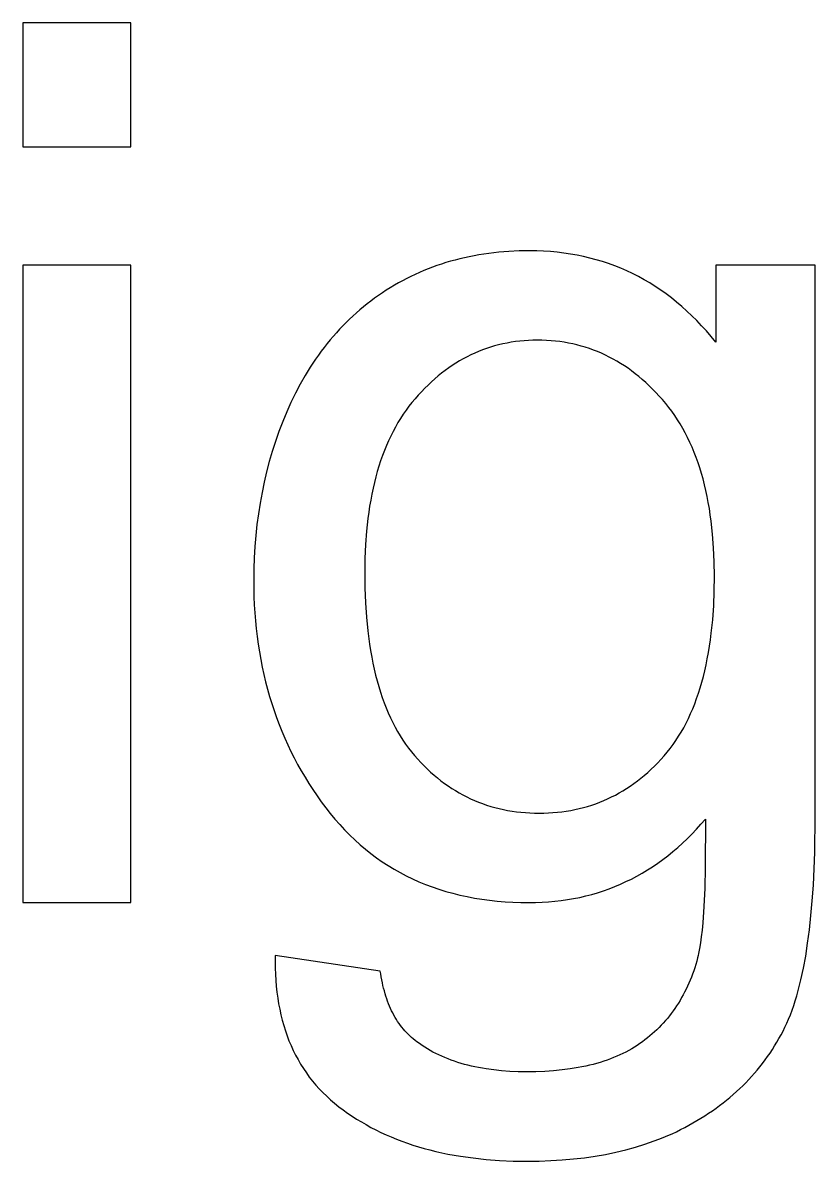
# Model space of a CAD drawing. Extents: x -87 to 75, y -128 to -16.
# Drawn here: x -75.33 to -68.12, y -128.35 to -118.01 of the extents above; entities that cross this region are included whole.
import ezdxf

# ---------------------------------------------------------------- set-up
doc = ezdxf.new("R2010")
doc.units = 0
doc.layers.add('MOSFET', color=7, linetype='CONTINUOUS')

msp = doc.modelspace()

# ---------------------------------------------------------------- linework, layer by layer
at = {"layer": 'MOSFET'}
for p, q in [((-74.346, -118.005), (-75.328, -118.005)), ((-75.328, -118.005), (-75.328, -119.134)), ((-74.346, -119.134), (-74.346, -118.005)), ((-75.328, -119.134), (-74.346, -119.134)), ((-71.092, -120.102), (-71.137, -120.108)), ((-71.001, -120.091), (-71.092, -120.102)), ((-70.909, -120.084), (-71.001, -120.091)), ((-70.815, -120.079), (-70.909, -120.084)), ((-70.72, -120.078), (-70.815, -120.079)), ((-70.656, -120.079), (-70.72, -120.078)), ((-70.593, -120.081), (-70.656, -120.079)), ((-70.531, -120.085), (-70.593, -120.081)), ((-70.469, -120.091), (-70.531, -120.085)), ((-70.408, -120.098), (-70.469, -120.091)), ((-70.348, -120.107), (-70.408, -120.098)), ((-71.522, -120.198), (-71.563, -120.212)), ((-71.481, -120.185), (-71.522, -120.198)), ((-71.439, -120.173), (-71.481, -120.185)), ((-71.397, -120.162), (-71.439, -120.173)), ((-71.355, -120.151), (-71.397, -120.162)), ((-71.312, -120.141), (-71.355, -120.151)), ((-71.269, -120.131), (-71.312, -120.141)), ((-71.225, -120.123), (-71.269, -120.131)), ((-71.181, -120.115), (-71.225, -120.123)), ((-71.137, -120.108), (-71.181, -120.115)), ((-70.289, -120.117), (-70.348, -120.107)), ((-70.23, -120.13), (-70.289, -120.117)), ((-70.172, -120.143), (-70.23, -120.13)), ((-70.114, -120.159), (-70.172, -120.143)), ((-70.058, -120.176), (-70.114, -120.159)), ((-70.002, -120.194), (-70.058, -120.176)), ((-69.946, -120.215), (-70.002, -120.194)), ((-74.346, -120.209), (-75.328, -120.209)), ((-75.328, -120.209), (-75.328, -126)), ((-74.346, -126), (-74.346, -120.209)), ((-71.8, -120.311), (-71.838, -120.33)), ((-71.761, -120.292), (-71.8, -120.311)), ((-71.722, -120.275), (-71.761, -120.292)), ((-71.683, -120.258), (-71.722, -120.275)), ((-71.643, -120.242), (-71.683, -120.258)), ((-71.603, -120.227), (-71.643, -120.242)), ((-71.563, -120.212), (-71.603, -120.227)), ((-69.892, -120.236), (-69.946, -120.215)), ((-69.838, -120.26), (-69.892, -120.236)), ((-69.785, -120.285), (-69.838, -120.26)), ((-69.732, -120.312), (-69.785, -120.285)), ((-68.124, -120.209), (-69.029, -120.209)), ((-69.029, -120.209), (-69.029, -120.907)), ((-68.124, -125.215), (-68.124, -120.209)), ((-71.987, -120.413), (-72.023, -120.436)), ((-71.95, -120.391), (-71.987, -120.413)), ((-71.913, -120.37), (-71.95, -120.391)), ((-71.876, -120.349), (-71.913, -120.37)), ((-71.838, -120.33), (-71.876, -120.349)), ((-69.68, -120.34), (-69.732, -120.312)), ((-69.629, -120.37), (-69.68, -120.34)), ((-69.579, -120.401), (-69.629, -120.37)), ((-69.529, -120.435), (-69.579, -120.401)), ((-72.129, -120.508), (-72.163, -120.534)), ((-72.094, -120.484), (-72.129, -120.508)), ((-72.059, -120.459), (-72.094, -120.484)), ((-72.023, -120.436), (-72.059, -120.459)), ((-69.48, -120.469), (-69.529, -120.435)), ((-69.432, -120.506), (-69.48, -120.469)), ((-69.384, -120.544), (-69.432, -120.506)), ((-72.263, -120.614), (-72.295, -120.642)), ((-72.23, -120.587), (-72.263, -120.614)), ((-72.197, -120.56), (-72.23, -120.587)), ((-72.163, -120.534), (-72.197, -120.56)), ((-69.338, -120.584), (-69.384, -120.544)), ((-69.291, -120.625), (-69.338, -120.584)), ((-72.358, -120.699), (-72.388, -120.729)), ((-72.327, -120.67), (-72.358, -120.699)), ((-72.295, -120.642), (-72.327, -120.67)), ((-69.246, -120.668), (-69.291, -120.625)), ((-69.201, -120.712), (-69.246, -120.668)), ((-69.157, -120.758), (-69.201, -120.712)), ((-72.477, -120.822), (-72.506, -120.855)), ((-72.448, -120.791), (-72.477, -120.822)), ((-72.419, -120.76), (-72.448, -120.791)), ((-72.388, -120.729), (-72.419, -120.76)), ((-69.114, -120.806), (-69.157, -120.758)), ((-69.071, -120.856), (-69.114, -120.806)), ((-72.561, -120.921), (-72.588, -120.955)), ((-72.534, -120.887), (-72.561, -120.921)), ((-72.506, -120.855), (-72.534, -120.887)), ((-70.964, -120.923), (-71.002, -120.932)), ((-70.926, -120.916), (-70.964, -120.923)), ((-70.887, -120.909), (-70.926, -120.916)), ((-70.849, -120.903), (-70.887, -120.909)), ((-70.809, -120.899), (-70.849, -120.903)), ((-70.77, -120.895), (-70.809, -120.899)), ((-70.73, -120.892), (-70.77, -120.895)), ((-70.69, -120.891), (-70.73, -120.892)), ((-70.649, -120.89), (-70.69, -120.891)), ((-70.608, -120.891), (-70.649, -120.89)), ((-70.567, -120.892), (-70.608, -120.891)), ((-70.526, -120.895), (-70.567, -120.892)), ((-70.486, -120.899), (-70.526, -120.895)), ((-70.446, -120.903), (-70.486, -120.899)), ((-70.406, -120.909), (-70.446, -120.903)), ((-70.367, -120.916), (-70.406, -120.909)), ((-70.328, -120.924), (-70.367, -120.916)), ((-70.29, -120.933), (-70.328, -120.924)), ((-69.029, -120.907), (-69.071, -120.856)), ((-72.64, -121.025), (-72.666, -121.061)), ((-72.614, -120.99), (-72.64, -121.025)), ((-72.588, -120.955), (-72.614, -120.99)), ((-71.254, -121.023), (-71.289, -121.04)), ((-71.219, -121.007), (-71.254, -121.023)), ((-71.184, -120.992), (-71.219, -121.007)), ((-71.148, -120.978), (-71.184, -120.992)), ((-71.112, -120.965), (-71.148, -120.978)), ((-71.076, -120.953), (-71.112, -120.965)), ((-71.039, -120.942), (-71.076, -120.953)), ((-71.002, -120.932), (-71.039, -120.942)), ((-70.252, -120.943), (-70.29, -120.933)), ((-70.214, -120.954), (-70.252, -120.943)), ((-70.177, -120.966), (-70.214, -120.954)), ((-70.14, -120.979), (-70.177, -120.966)), ((-70.104, -120.994), (-70.14, -120.979)), ((-70.068, -121.009), (-70.104, -120.994)), ((-70.032, -121.025), (-70.068, -121.009)), ((-69.997, -121.043), (-70.032, -121.025)), ((-72.715, -121.135), (-72.762, -121.211)), ((-72.69, -121.098), (-72.715, -121.135)), ((-72.666, -121.061), (-72.69, -121.098)), ((-71.423, -121.119), (-71.456, -121.142)), ((-71.39, -121.098), (-71.423, -121.119)), ((-71.357, -121.078), (-71.39, -121.098)), ((-71.323, -121.058), (-71.357, -121.078)), ((-71.289, -121.04), (-71.323, -121.058)), ((-69.962, -121.061), (-69.997, -121.043)), ((-69.927, -121.081), (-69.962, -121.061)), ((-69.893, -121.101), (-69.927, -121.081)), ((-69.859, -121.123), (-69.893, -121.101)), ((-69.826, -121.145), (-69.859, -121.123)), ((-72.762, -121.211), (-72.806, -121.29)), ((-71.583, -121.241), (-71.613, -121.269)), ((-71.552, -121.215), (-71.583, -121.241)), ((-71.52, -121.189), (-71.552, -121.215)), ((-71.488, -121.165), (-71.52, -121.189)), ((-71.456, -121.142), (-71.488, -121.165)), ((-69.793, -121.169), (-69.826, -121.145)), ((-69.76, -121.194), (-69.793, -121.169)), ((-69.728, -121.22), (-69.76, -121.194)), ((-69.696, -121.247), (-69.728, -121.22)), ((-72.806, -121.29), (-72.849, -121.372)), ((-71.674, -121.327), (-71.703, -121.358)), ((-71.644, -121.297), (-71.674, -121.327)), ((-71.613, -121.269), (-71.644, -121.297)), ((-69.664, -121.275), (-69.696, -121.247)), ((-69.633, -121.304), (-69.664, -121.275)), ((-69.602, -121.334), (-69.633, -121.304)), ((-69.572, -121.365), (-69.602, -121.334)), ((-72.849, -121.372), (-72.89, -121.456)), ((-71.761, -121.422), (-71.79, -121.456)), ((-71.733, -121.389), (-71.761, -121.422)), ((-71.703, -121.358), (-71.733, -121.389)), ((-69.542, -121.397), (-69.572, -121.365)), ((-69.512, -121.43), (-69.542, -121.397)), ((-69.483, -121.464), (-69.512, -121.43)), ((-72.928, -121.542), (-72.965, -121.63)), ((-72.89, -121.456), (-72.928, -121.542)), ((-71.843, -121.526), (-71.869, -121.563)), ((-71.817, -121.49), (-71.843, -121.526)), ((-71.79, -121.456), (-71.817, -121.49)), ((-69.455, -121.5), (-69.483, -121.464)), ((-69.428, -121.536), (-69.455, -121.5)), ((-69.401, -121.573), (-69.428, -121.536)), ((-72.965, -121.63), (-72.999, -121.719)), ((-71.917, -121.639), (-71.94, -121.679)), ((-71.893, -121.601), (-71.917, -121.639)), ((-71.869, -121.563), (-71.893, -121.601)), ((-69.376, -121.612), (-69.401, -121.573)), ((-69.352, -121.651), (-69.376, -121.612)), ((-69.328, -121.691), (-69.352, -121.651)), ((-72.999, -121.719), (-73.03, -121.809)), ((-71.962, -121.72), (-71.983, -121.762)), ((-71.94, -121.679), (-71.962, -121.72)), ((-69.306, -121.733), (-69.328, -121.691)), ((-69.284, -121.775), (-69.306, -121.733)), ((-73.03, -121.809), (-73.06, -121.9)), ((-72.022, -121.848), (-72.041, -121.893)), ((-72.003, -121.805), (-72.022, -121.848)), ((-71.983, -121.762), (-72.003, -121.805)), ((-69.263, -121.819), (-69.284, -121.775)), ((-69.243, -121.863), (-69.263, -121.819)), ((-69.224, -121.909), (-69.243, -121.863)), ((-73.06, -121.9), (-73.087, -121.992)), ((-72.058, -121.939), (-72.075, -121.986)), ((-72.041, -121.893), (-72.058, -121.939)), ((-69.207, -121.955), (-69.224, -121.909)), ((-69.189, -122.003), (-69.207, -121.955)), ((-73.087, -121.992), (-73.111, -122.086)), ((-72.09, -122.034), (-72.105, -122.082)), ((-72.075, -121.986), (-72.09, -122.034)), ((-69.173, -122.051), (-69.189, -122.003)), ((-69.158, -122.101), (-69.173, -122.051)), ((-73.111, -122.086), (-73.133, -122.18)), ((-72.119, -122.132), (-72.132, -122.183)), ((-72.105, -122.082), (-72.119, -122.132)), ((-69.144, -122.151), (-69.158, -122.101)), ((-69.131, -122.203), (-69.144, -122.151)), ((-73.153, -122.275), (-73.171, -122.371)), ((-73.133, -122.18), (-73.153, -122.275)), ((-72.144, -122.235), (-72.155, -122.288)), ((-72.132, -122.183), (-72.144, -122.235)), ((-69.118, -122.256), (-69.131, -122.203)), ((-69.107, -122.309), (-69.118, -122.256)), ((-73.171, -122.371), (-73.186, -122.468)), ((-72.165, -122.342), (-72.175, -122.397)), ((-72.155, -122.288), (-72.165, -122.342)), ((-69.096, -122.364), (-69.107, -122.309)), ((-69.086, -122.42), (-69.096, -122.364)), ((-73.186, -122.468), (-73.199, -122.566)), ((-72.183, -122.452), (-72.191, -122.509)), ((-72.175, -122.397), (-72.183, -122.452)), ((-69.078, -122.477), (-69.086, -122.42)), ((-69.07, -122.534), (-69.078, -122.477)), ((-73.199, -122.566), (-73.21, -122.665)), ((-72.191, -122.509), (-72.203, -122.626)), ((-69.057, -122.653), (-69.07, -122.534)), ((-73.21, -122.665), (-73.218, -122.765)), ((-72.203, -122.626), (-72.212, -122.747)), ((-69.048, -122.776), (-69.057, -122.653)), ((-73.218, -122.765), (-73.224, -122.866)), ((-72.212, -122.747), (-72.218, -122.872)), ((-69.042, -122.903), (-69.048, -122.776)), ((-73.224, -122.866), (-73.227, -122.968)), ((-72.218, -122.872), (-72.219, -123.001)), ((-73.227, -122.968), (-73.228, -123.072)), ((-72.219, -123.001), (-72.218, -123.141)), ((-69.04, -123.033), (-69.042, -122.903)), ((-73.228, -123.072), (-73.226, -123.221)), ((-69.042, -123.17), (-69.04, -123.033)), ((-72.218, -123.141), (-72.212, -123.276)), ((-69.047, -123.302), (-69.042, -123.17)), ((-73.226, -123.221), (-73.223, -123.295)), ((-73.223, -123.295), (-73.218, -123.368)), ((-72.212, -123.276), (-72.204, -123.406)), ((-69.056, -123.43), (-69.047, -123.302)), ((-73.218, -123.368), (-73.212, -123.44)), ((-72.204, -123.406), (-72.191, -123.532)), ((-73.212, -123.44), (-73.205, -123.511)), ((-73.205, -123.511), (-73.197, -123.582)), ((-69.069, -123.553), (-69.056, -123.43)), ((-73.197, -123.582), (-73.187, -123.653)), ((-72.191, -123.532), (-72.175, -123.653)), ((-69.085, -123.671), (-69.076, -123.612)), ((-69.076, -123.612), (-69.069, -123.553)), ((-73.187, -123.653), (-73.177, -123.722)), ((-73.177, -123.722), (-73.164, -123.791)), ((-72.175, -123.653), (-72.166, -123.711)), ((-72.166, -123.711), (-72.156, -123.769)), ((-69.094, -123.728), (-69.085, -123.671)), ((-73.164, -123.791), (-73.151, -123.86)), ((-72.156, -123.769), (-72.145, -123.825)), ((-72.145, -123.825), (-72.133, -123.88)), ((-69.116, -123.84), (-69.105, -123.785)), ((-69.105, -123.785), (-69.094, -123.728)), ((-73.151, -123.86), (-73.136, -123.927)), ((-73.136, -123.927), (-73.12, -123.994)), ((-72.133, -123.88), (-72.12, -123.934)), ((-69.141, -123.946), (-69.128, -123.894)), ((-69.128, -123.894), (-69.116, -123.84)), ((-73.12, -123.994), (-73.103, -124.06)), ((-72.12, -123.934), (-72.106, -123.986)), ((-72.106, -123.986), (-72.092, -124.038)), ((-69.169, -124.048), (-69.155, -123.998)), ((-69.155, -123.998), (-69.141, -123.946)), ((-73.103, -124.06), (-73.085, -124.126)), ((-73.085, -124.126), (-73.065, -124.191)), ((-72.092, -124.038), (-72.076, -124.088)), ((-72.076, -124.088), (-72.06, -124.137)), ((-72.06, -124.137), (-72.043, -124.185)), ((-69.202, -124.146), (-69.185, -124.098)), ((-69.185, -124.098), (-69.169, -124.048)), ((-73.065, -124.191), (-73.044, -124.255)), ((-72.043, -124.185), (-72.025, -124.231)), ((-72.025, -124.231), (-72.006, -124.277)), ((-69.257, -124.283), (-69.237, -124.239)), ((-69.237, -124.239), (-69.219, -124.193)), ((-69.219, -124.193), (-69.202, -124.146)), ((-73.044, -124.255), (-73.021, -124.319)), ((-73.021, -124.319), (-72.998, -124.382)), ((-72.006, -124.277), (-71.986, -124.321)), ((-71.986, -124.321), (-71.965, -124.364)), ((-69.298, -124.369), (-69.277, -124.327)), ((-69.277, -124.327), (-69.257, -124.283)), ((-72.998, -124.382), (-72.973, -124.444)), ((-72.973, -124.444), (-72.947, -124.505)), ((-71.965, -124.364), (-71.943, -124.405)), ((-71.943, -124.405), (-71.921, -124.446)), ((-71.921, -124.446), (-71.897, -124.485)), ((-69.343, -124.451), (-69.32, -124.411)), ((-69.32, -124.411), (-69.298, -124.369)), ((-72.947, -124.505), (-72.919, -124.566)), ((-71.897, -124.485), (-71.873, -124.523)), ((-71.873, -124.523), (-71.848, -124.56)), ((-69.416, -124.564), (-69.391, -124.527)), ((-69.391, -124.527), (-69.366, -124.489)), ((-69.366, -124.489), (-69.343, -124.451)), ((-72.919, -124.566), (-72.89, -124.627)), ((-72.89, -124.627), (-72.86, -124.686)), ((-71.848, -124.56), (-71.822, -124.596)), ((-71.822, -124.596), (-71.795, -124.631)), ((-71.795, -124.631), (-71.767, -124.664)), ((-69.498, -124.667), (-69.47, -124.634)), ((-69.47, -124.634), (-69.443, -124.599)), ((-69.443, -124.599), (-69.416, -124.564)), ((-72.86, -124.686), (-72.829, -124.745)), ((-72.829, -124.745), (-72.796, -124.803)), ((-71.767, -124.664), (-71.738, -124.696)), ((-71.738, -124.696), (-71.709, -124.727)), ((-71.709, -124.727), (-71.68, -124.757)), ((-71.68, -124.757), (-71.65, -124.787)), ((-69.616, -124.789), (-69.586, -124.76)), ((-69.586, -124.76), (-69.556, -124.73)), ((-69.556, -124.73), (-69.527, -124.699)), ((-69.527, -124.699), (-69.498, -124.667)), ((-72.796, -124.803), (-72.762, -124.861)), ((-72.762, -124.861), (-72.727, -124.918)), ((-71.65, -124.787), (-71.62, -124.815)), ((-71.62, -124.815), (-71.589, -124.842)), ((-71.589, -124.842), (-71.558, -124.868)), ((-69.709, -124.87), (-69.678, -124.844)), ((-69.678, -124.844), (-69.647, -124.817)), ((-69.647, -124.817), (-69.616, -124.789)), ((-72.727, -124.918), (-72.691, -124.974)), ((-71.558, -124.868), (-71.526, -124.893)), ((-71.526, -124.893), (-71.494, -124.917)), ((-71.494, -124.917), (-71.462, -124.94)), ((-71.462, -124.94), (-71.429, -124.962)), ((-71.429, -124.962), (-71.395, -124.983)), ((-69.873, -124.984), (-69.839, -124.963)), ((-69.839, -124.963), (-69.806, -124.941)), ((-69.806, -124.941), (-69.773, -124.918)), ((-69.773, -124.918), (-69.741, -124.895)), ((-69.741, -124.895), (-69.709, -124.87)), ((-72.691, -124.974), (-72.653, -125.029)), ((-72.653, -125.029), (-72.614, -125.084)), ((-71.395, -124.983), (-71.361, -125.003)), ((-71.361, -125.003), (-71.327, -125.022)), ((-71.327, -125.022), (-71.292, -125.04)), ((-71.292, -125.04), (-71.257, -125.057)), ((-71.257, -125.057), (-71.221, -125.072)), ((-70.047, -125.073), (-70.011, -125.057)), ((-70.011, -125.057), (-69.976, -125.04)), ((-69.976, -125.04), (-69.941, -125.023)), ((-69.941, -125.023), (-69.906, -125.004)), ((-69.906, -125.004), (-69.873, -124.984)), ((-72.614, -125.084), (-72.574, -125.138)), ((-72.574, -125.138), (-72.533, -125.191)), ((-71.221, -125.072), (-71.185, -125.087)), ((-71.185, -125.087), (-71.149, -125.101)), ((-71.149, -125.101), (-71.112, -125.114)), ((-71.112, -125.114), (-71.074, -125.126)), ((-71.074, -125.126), (-71.036, -125.136)), ((-71.036, -125.136), (-70.998, -125.146)), ((-70.998, -125.146), (-70.959, -125.155)), ((-70.959, -125.155), (-70.92, -125.162)), ((-70.92, -125.162), (-70.88, -125.169)), ((-70.88, -125.169), (-70.84, -125.175)), ((-70.427, -125.175), (-70.387, -125.169)), ((-70.387, -125.169), (-70.347, -125.163)), ((-70.347, -125.163), (-70.308, -125.155)), ((-70.308, -125.155), (-70.269, -125.146)), ((-70.269, -125.146), (-70.231, -125.137)), ((-70.231, -125.137), (-70.193, -125.126)), ((-70.193, -125.126), (-70.156, -125.114)), ((-70.156, -125.114), (-70.119, -125.102)), ((-70.119, -125.102), (-70.083, -125.088)), ((-70.083, -125.088), (-70.047, -125.073)), ((-72.533, -125.191), (-72.49, -125.243)), ((-72.49, -125.243), (-72.447, -125.292)), ((-70.84, -125.175), (-70.799, -125.179)), ((-70.799, -125.179), (-70.758, -125.183)), ((-70.758, -125.183), (-70.717, -125.185)), ((-70.717, -125.185), (-70.675, -125.187)), ((-70.675, -125.187), (-70.633, -125.187)), ((-70.633, -125.187), (-70.591, -125.187)), ((-70.591, -125.187), (-70.549, -125.185)), ((-70.549, -125.185), (-70.508, -125.183)), ((-70.508, -125.183), (-70.467, -125.179)), ((-70.467, -125.179), (-70.427, -125.175)), ((-69.163, -125.289), (-69.122, -125.242)), ((-69.122, -125.242), (-69.124, -125.681)), ((-68.128, -125.541), (-68.124, -125.215)), ((-72.447, -125.292), (-72.402, -125.34)), ((-72.402, -125.34), (-72.356, -125.387)), ((-69.288, -125.42), (-69.245, -125.377)), ((-69.245, -125.377), (-69.204, -125.334)), ((-69.204, -125.334), (-69.163, -125.289)), ((-72.356, -125.387), (-72.31, -125.431)), ((-72.31, -125.431), (-72.262, -125.474)), ((-72.262, -125.474), (-72.213, -125.515)), ((-69.374, -125.5), (-69.331, -125.46)), ((-69.331, -125.46), (-69.288, -125.42)), ((-72.213, -125.515), (-72.163, -125.555)), ((-72.163, -125.555), (-72.112, -125.593)), ((-69.509, -125.608), (-69.464, -125.574)), ((-69.464, -125.574), (-69.419, -125.537)), ((-69.419, -125.537), (-69.374, -125.5)), ((-68.141, -125.842), (-68.128, -125.541)), ((-72.112, -125.593), (-72.06, -125.629)), ((-72.06, -125.629), (-72.007, -125.663)), ((-72.007, -125.663), (-71.953, -125.696)), ((-69.649, -125.704), (-69.602, -125.674)), ((-69.602, -125.674), (-69.555, -125.642)), ((-69.555, -125.642), (-69.509, -125.608)), ((-69.124, -125.681), (-69.129, -125.869)), ((-71.953, -125.696), (-71.898, -125.727)), ((-71.898, -125.727), (-71.842, -125.757)), ((-71.842, -125.757), (-71.785, -125.785)), ((-71.785, -125.785), (-71.726, -125.811)), ((-69.845, -125.81), (-69.795, -125.786)), ((-69.795, -125.786), (-69.746, -125.76)), ((-69.746, -125.76), (-69.697, -125.733)), ((-69.697, -125.733), (-69.649, -125.704)), ((-71.726, -125.811), (-71.667, -125.835)), ((-71.667, -125.835), (-71.607, -125.858)), ((-71.607, -125.858), (-71.545, -125.879)), ((-71.545, -125.879), (-71.483, -125.898)), ((-70.103, -125.91), (-70.05, -125.893)), ((-70.05, -125.893), (-69.998, -125.875)), ((-69.998, -125.875), (-69.946, -125.855)), ((-69.946, -125.855), (-69.895, -125.833)), ((-69.895, -125.833), (-69.845, -125.81)), ((-69.129, -125.869), (-69.137, -126.037)), ((-68.151, -125.983), (-68.141, -125.842)), ((-75.328, -126), (-74.346, -126)), ((-71.483, -125.898), (-71.419, -125.916)), ((-71.419, -125.916), (-71.354, -125.932)), ((-71.354, -125.932), (-71.289, -125.946)), ((-71.289, -125.946), (-71.222, -125.959)), ((-71.222, -125.959), (-71.154, -125.97)), ((-71.154, -125.97), (-71.085, -125.979)), ((-71.085, -125.979), (-71.015, -125.987)), ((-71.015, -125.987), (-70.944, -125.992)), ((-70.944, -125.992), (-70.872, -125.997)), ((-70.872, -125.997), (-70.799, -125.999)), ((-70.799, -125.999), (-70.725, -126)), ((-70.725, -126), (-70.666, -125.999)), ((-70.666, -125.999), (-70.607, -125.997)), ((-70.607, -125.997), (-70.548, -125.993)), ((-70.548, -125.993), (-70.49, -125.988)), ((-70.49, -125.988), (-70.433, -125.981)), ((-70.433, -125.981), (-70.376, -125.973)), ((-70.376, -125.973), (-70.321, -125.964)), ((-70.321, -125.964), (-70.265, -125.953)), ((-70.265, -125.953), (-70.21, -125.94)), ((-70.21, -125.94), (-70.156, -125.926)), ((-70.156, -125.926), (-70.103, -125.91)), ((-68.163, -126.118), (-68.151, -125.983)), ((-69.137, -126.037), (-69.147, -126.184)), ((-69.147, -126.184), (-69.153, -126.25)), ((-68.177, -126.247), (-68.163, -126.118)), ((-69.16, -126.31), (-69.167, -126.366)), ((-69.153, -126.25), (-69.16, -126.31)), ((-68.193, -126.37), (-68.177, -126.247)), ((-69.167, -126.366), (-69.175, -126.416)), ((-68.211, -126.487), (-68.193, -126.37)), ((-73.032, -126.48), (-73.033, -126.538)), ((-72.078, -126.622), (-73.032, -126.48)), ((-69.193, -126.502), (-69.201, -126.532)), ((-69.188, -126.482), (-69.193, -126.502)), ((-69.184, -126.462), (-69.188, -126.482)), ((-69.175, -126.416), (-69.184, -126.462)), ((-68.232, -126.597), (-68.211, -126.487)), ((-73.033, -126.538), (-73.032, -126.595)), ((-73.032, -126.595), (-73.03, -126.652)), ((-72.074, -126.649), (-72.078, -126.622)), ((-69.229, -126.621), (-69.24, -126.65)), ((-69.22, -126.592), (-69.229, -126.621)), ((-69.21, -126.562), (-69.22, -126.592)), ((-69.201, -126.532), (-69.21, -126.562)), ((-68.254, -126.702), (-68.232, -126.597)), ((-73.03, -126.652), (-73.027, -126.707)), ((-73.027, -126.707), (-73.023, -126.761)), ((-72.069, -126.676), (-72.074, -126.649)), ((-72.065, -126.702), (-72.069, -126.676)), ((-72.059, -126.728), (-72.065, -126.702)), ((-69.262, -126.706), (-69.273, -126.733)), ((-69.25, -126.678), (-69.262, -126.706)), ((-69.24, -126.65), (-69.25, -126.678)), ((-68.266, -126.752), (-68.254, -126.702)), ((-73.023, -126.761), (-73.017, -126.815)), ((-73.017, -126.815), (-73.01, -126.868)), ((-72.054, -126.754), (-72.059, -126.728)), ((-72.048, -126.779), (-72.054, -126.754)), ((-72.041, -126.803), (-72.048, -126.779)), ((-72.034, -126.828), (-72.041, -126.803)), ((-72.027, -126.851), (-72.034, -126.828)), ((-69.311, -126.813), (-69.325, -126.839)), ((-69.298, -126.787), (-69.311, -126.813)), ((-69.286, -126.761), (-69.298, -126.787)), ((-69.273, -126.733), (-69.286, -126.761)), ((-68.292, -126.847), (-68.279, -126.8)), ((-68.279, -126.8), (-68.266, -126.752)), ((-73.01, -126.868), (-73.002, -126.919)), ((-73.002, -126.919), (-72.992, -126.97)), ((-72.019, -126.874), (-72.027, -126.851)), ((-72.011, -126.897), (-72.019, -126.874)), ((-72.003, -126.919), (-72.011, -126.897)), ((-71.994, -126.941), (-72.003, -126.919)), ((-69.368, -126.914), (-69.384, -126.938)), ((-69.353, -126.889), (-69.368, -126.914)), ((-69.339, -126.864), (-69.353, -126.889)), ((-69.325, -126.839), (-69.339, -126.864)), ((-68.32, -126.936), (-68.306, -126.892)), ((-68.306, -126.892), (-68.292, -126.847)), ((-72.992, -126.97), (-72.981, -127.02)), ((-72.981, -127.02), (-72.969, -127.069)), ((-71.985, -126.962), (-71.994, -126.941)), ((-71.975, -126.983), (-71.985, -126.962)), ((-71.965, -127.003), (-71.975, -126.983)), ((-71.954, -127.023), (-71.965, -127.003)), ((-71.943, -127.043), (-71.954, -127.023)), ((-69.45, -127.03), (-69.468, -127.052)), ((-69.433, -127.008), (-69.45, -127.03)), ((-69.416, -126.985), (-69.433, -127.008)), ((-69.4, -126.962), (-69.416, -126.985)), ((-69.384, -126.938), (-69.4, -126.962)), ((-68.366, -127.058), (-68.35, -127.019)), ((-68.35, -127.019), (-68.335, -126.978)), ((-68.335, -126.978), (-68.32, -126.936)), ((-72.969, -127.069), (-72.956, -127.117)), ((-72.956, -127.117), (-72.941, -127.164)), ((-71.931, -127.062), (-71.943, -127.043)), ((-71.92, -127.08), (-71.931, -127.062)), ((-71.907, -127.098), (-71.92, -127.08)), ((-71.895, -127.116), (-71.907, -127.098)), ((-71.882, -127.133), (-71.895, -127.116)), ((-71.868, -127.149), (-71.882, -127.133)), ((-69.544, -127.135), (-69.564, -127.155)), ((-69.524, -127.115), (-69.544, -127.135)), ((-69.505, -127.095), (-69.524, -127.115)), ((-69.486, -127.073), (-69.505, -127.095)), ((-69.468, -127.052), (-69.486, -127.073)), ((-68.417, -127.167), (-68.399, -127.132)), ((-68.399, -127.132), (-68.383, -127.096)), ((-68.383, -127.096), (-68.366, -127.058)), ((-72.941, -127.164), (-72.925, -127.21)), ((-72.925, -127.21), (-72.908, -127.256)), ((-71.854, -127.165), (-71.868, -127.149)), ((-71.84, -127.181), (-71.854, -127.165)), ((-71.825, -127.196), (-71.84, -127.181)), ((-71.81, -127.211), (-71.825, -127.196)), ((-71.794, -127.225), (-71.81, -127.211)), ((-71.778, -127.239), (-71.794, -127.225)), ((-71.762, -127.252), (-71.778, -127.239)), ((-69.649, -127.23), (-69.672, -127.248)), ((-69.627, -127.212), (-69.649, -127.23)), ((-69.606, -127.194), (-69.627, -127.212)), ((-69.585, -127.175), (-69.606, -127.194)), ((-69.564, -127.155), (-69.585, -127.175)), ((-68.473, -127.269), (-68.454, -127.235)), ((-68.454, -127.235), (-68.435, -127.201)), ((-68.435, -127.201), (-68.417, -127.167)), ((-72.908, -127.256), (-72.889, -127.3)), ((-72.889, -127.3), (-72.869, -127.343)), ((-72.869, -127.343), (-72.848, -127.386)), ((-71.745, -127.265), (-71.762, -127.252)), ((-71.722, -127.282), (-71.745, -127.265)), ((-71.698, -127.298), (-71.722, -127.282)), ((-71.674, -127.314), (-71.698, -127.298)), ((-71.65, -127.329), (-71.674, -127.314)), ((-71.624, -127.344), (-71.65, -127.329)), ((-71.599, -127.358), (-71.624, -127.344)), ((-69.818, -127.344), (-69.845, -127.358)), ((-69.792, -127.329), (-69.818, -127.344)), ((-69.767, -127.314), (-69.792, -127.329)), ((-69.742, -127.298), (-69.767, -127.314)), ((-69.718, -127.282), (-69.742, -127.298)), ((-69.695, -127.265), (-69.718, -127.282)), ((-69.672, -127.248), (-69.695, -127.265)), ((-68.535, -127.367), (-68.514, -127.335)), ((-68.514, -127.335), (-68.493, -127.302)), ((-68.493, -127.302), (-68.473, -127.269)), ((-72.848, -127.386), (-72.825, -127.427)), ((-72.825, -127.427), (-72.802, -127.468)), ((-71.572, -127.371), (-71.599, -127.358)), ((-71.546, -127.384), (-71.572, -127.371)), ((-71.518, -127.397), (-71.546, -127.384)), ((-71.491, -127.409), (-71.518, -127.397)), ((-71.462, -127.42), (-71.491, -127.409)), ((-71.433, -127.431), (-71.462, -127.42)), ((-71.404, -127.442), (-71.433, -127.431)), ((-71.374, -127.452), (-71.404, -127.442)), ((-70.047, -127.442), (-70.079, -127.452)), ((-70.016, -127.431), (-70.047, -127.442)), ((-69.986, -127.42), (-70.016, -127.431)), ((-69.957, -127.409), (-69.986, -127.42)), ((-69.928, -127.397), (-69.957, -127.409)), ((-69.899, -127.384), (-69.928, -127.397)), ((-69.872, -127.371), (-69.899, -127.384)), ((-69.845, -127.358), (-69.872, -127.371)), ((-68.603, -127.461), (-68.58, -127.43)), ((-68.58, -127.43), (-68.557, -127.399)), ((-68.557, -127.399), (-68.535, -127.367)), ((-72.802, -127.468), (-72.776, -127.508)), ((-72.776, -127.508), (-72.75, -127.547)), ((-72.75, -127.547), (-72.723, -127.585)), ((-71.344, -127.461), (-71.374, -127.452)), ((-71.313, -127.47), (-71.344, -127.461)), ((-71.281, -127.478), (-71.313, -127.47)), ((-71.249, -127.486), (-71.281, -127.478)), ((-71.217, -127.493), (-71.249, -127.486)), ((-71.184, -127.499), (-71.217, -127.493)), ((-71.15, -127.506), (-71.184, -127.499)), ((-71.116, -127.511), (-71.15, -127.506)), ((-71.047, -127.521), (-71.116, -127.511)), ((-70.975, -127.528), (-71.047, -127.521)), ((-70.901, -127.534), (-70.975, -127.528)), ((-70.825, -127.537), (-70.901, -127.534)), ((-70.747, -127.538), (-70.825, -127.537)), ((-70.663, -127.537), (-70.747, -127.538)), ((-70.582, -127.534), (-70.663, -127.537)), ((-70.502, -127.528), (-70.582, -127.534)), ((-70.426, -127.521), (-70.502, -127.528)), ((-70.351, -127.511), (-70.426, -127.521)), ((-70.28, -127.499), (-70.351, -127.511)), ((-70.245, -127.493), (-70.28, -127.499)), ((-70.21, -127.486), (-70.245, -127.493)), ((-70.176, -127.478), (-70.21, -127.486)), ((-70.143, -127.47), (-70.176, -127.478)), ((-70.111, -127.461), (-70.143, -127.47)), ((-70.079, -127.452), (-70.111, -127.461)), ((-68.702, -127.58), (-68.676, -127.551)), ((-68.676, -127.551), (-68.651, -127.522)), ((-68.651, -127.522), (-68.627, -127.492)), ((-68.627, -127.492), (-68.603, -127.461)), ((-72.723, -127.585), (-72.694, -127.622)), ((-72.694, -127.622), (-72.663, -127.658)), ((-68.783, -127.664), (-68.755, -127.637)), ((-68.755, -127.637), (-68.728, -127.609)), ((-68.728, -127.609), (-68.702, -127.58)), ((-72.663, -127.658), (-72.632, -127.693)), ((-72.632, -127.693), (-72.599, -127.727)), ((-72.599, -127.727), (-72.565, -127.76)), ((-68.899, -127.77), (-68.869, -127.744)), ((-68.869, -127.744), (-68.84, -127.718)), ((-68.84, -127.718), (-68.811, -127.691)), ((-68.811, -127.691), (-68.783, -127.664)), ((-72.565, -127.76), (-72.53, -127.793)), ((-72.53, -127.793), (-72.493, -127.824)), ((-72.493, -127.824), (-72.455, -127.855)), ((-72.455, -127.855), (-72.416, -127.884)), ((-69.026, -127.869), (-68.994, -127.845)), ((-68.994, -127.845), (-68.962, -127.82)), ((-68.962, -127.82), (-68.93, -127.796)), ((-68.93, -127.796), (-68.899, -127.77)), ((-72.416, -127.884), (-72.376, -127.913)), ((-72.376, -127.913), (-72.335, -127.941)), ((-72.335, -127.941), (-72.293, -127.967)), ((-69.199, -127.981), (-69.128, -127.938)), ((-69.128, -127.938), (-69.093, -127.915)), ((-69.093, -127.915), (-69.059, -127.892)), ((-69.059, -127.892), (-69.026, -127.869)), ((-72.293, -127.967), (-72.25, -127.993)), ((-72.25, -127.993), (-72.207, -128.018)), ((-72.207, -128.018), (-72.163, -128.043)), ((-72.163, -128.043), (-72.118, -128.066)), ((-72.118, -128.066), (-72.072, -128.088)), ((-69.386, -128.082), (-69.348, -128.063)), ((-69.348, -128.063), (-69.31, -128.043)), ((-69.31, -128.043), (-69.272, -128.023)), ((-69.272, -128.023), (-69.199, -127.981)), ((-72.072, -128.088), (-72.025, -128.11)), ((-72.025, -128.11), (-71.978, -128.13)), ((-71.978, -128.13), (-71.93, -128.15)), ((-71.93, -128.15), (-71.881, -128.168)), ((-71.881, -128.168), (-71.832, -128.186)), ((-69.63, -128.181), (-69.588, -128.166)), ((-69.588, -128.166), (-69.546, -128.151)), ((-69.546, -128.151), (-69.506, -128.134)), ((-69.506, -128.134), (-69.465, -128.117)), ((-69.465, -128.117), (-69.426, -128.1)), ((-69.426, -128.1), (-69.386, -128.082)), ((-71.832, -128.186), (-71.781, -128.203)), ((-71.781, -128.203), (-71.73, -128.219)), ((-71.73, -128.219), (-71.678, -128.234)), ((-71.678, -128.234), (-71.626, -128.248)), ((-71.626, -128.248), (-71.572, -128.261)), ((-71.572, -128.261), (-71.518, -128.273)), ((-71.518, -128.273), (-71.463, -128.285)), ((-70.031, -128.288), (-69.938, -128.269)), ((-69.938, -128.269), (-69.847, -128.247)), ((-69.847, -128.247), (-69.759, -128.223)), ((-69.759, -128.223), (-69.672, -128.196)), ((-69.672, -128.196), (-69.63, -128.181)), ((-71.463, -128.285), (-71.407, -128.295)), ((-71.407, -128.295), (-71.35, -128.305)), ((-71.35, -128.305), (-71.235, -128.321)), ((-71.235, -128.321), (-71.116, -128.334)), ((-71.116, -128.334), (-70.994, -128.343)), ((-70.994, -128.343), (-70.87, -128.349)), ((-70.87, -128.349), (-70.742, -128.35)), ((-70.742, -128.35), (-70.634, -128.349)), ((-70.634, -128.349), (-70.528, -128.345)), ((-70.528, -128.345), (-70.424, -128.339)), ((-70.424, -128.339), (-70.323, -128.33)), ((-70.323, -128.33), (-70.223, -128.318)), ((-70.223, -128.318), (-70.126, -128.304)), ((-70.126, -128.304), (-70.031, -128.288))]:
    msp.add_line(p, q, dxfattribs=at)

doc.saveas('drawing.dxf')
